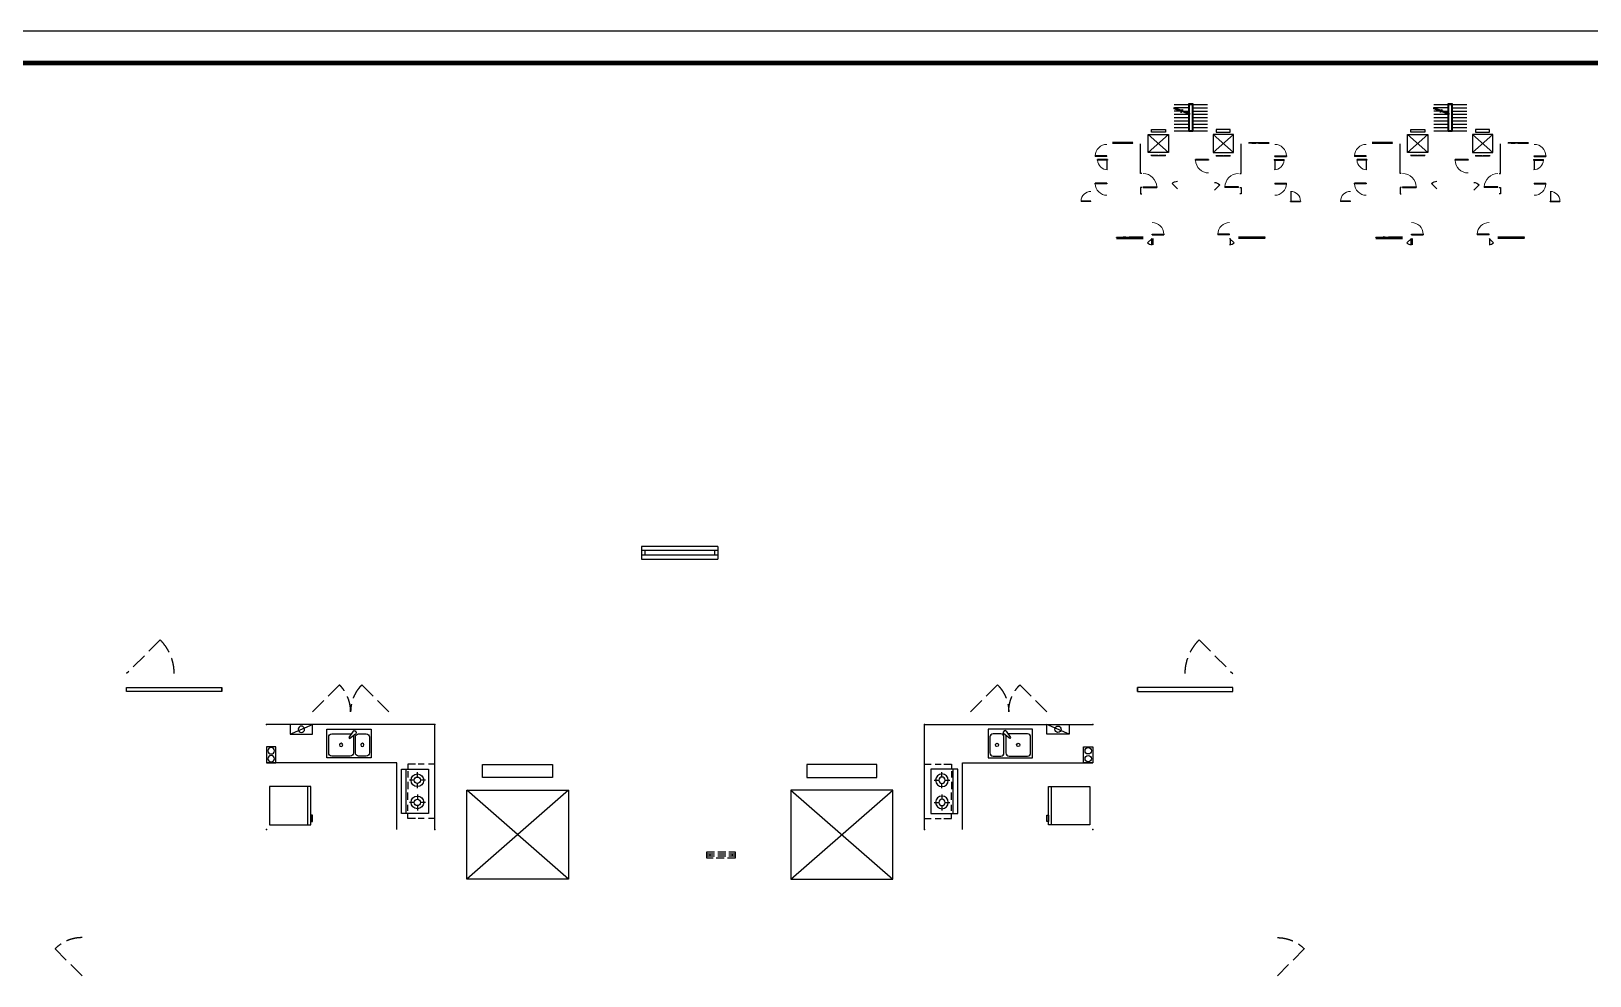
# Model space of a CAD drawing. Extents: x -624355 to 2378000, y 0 to 1700000.
# Drawn here: x 402645 to 427159, y 791775 to 806625 of the extents above; entities that cross this region are included whole.
import ezdxf
from ezdxf.enums import TextEntityAlignment as Align

# ---------------------------------------------------------------- set-up
doc = ezdxf.new("R2010")
doc.units = 0
doc.header["$LTSCALE"] = 1000
doc.header["$MEASUREMENT"] = 0
doc.linetypes.add('DASH', pattern=[0.35, 0.25, -0.1])
doc.layers.get('0').update_dxf_attribs({"linetype": 'CONTINUOUS'})
for name, color, linetype in [('AE-DOOR-INSD', 61, 'CONTINUOUS'), ('AE-ELEV-4', 251, 'CONTINUOUS'), ('AE-EQPM', 70, 'CONTINUOUS'), ('AE-EQPM-KICH', 84, 'CONTINUOUS'), ('AE-HDWR', 8, 'CONTINUOUS'), ('AE-PATN-MATE', 8, 'CONTINUOUS'), ('AE-WALL', 255, 'CONTINUOUS'), ('AE-WIND', 11, 'CONTINUOUS'), ('C-SHET-SHET', 144, 'CONTINUOUS'), ('C-XREF-INT', 7, 'CONTINUOUS'), ('PX-05-TYN-ZUO$0$PX-B-COMP-WALL-BZ-LG-SUN$0$P-太阳能', 6, 'CONTINUOUS')]:
    doc.layers.add(name, color=color, linetype=linetype)
doc.layers.add('内框', color=8, linetype='CONTINUOUS', plot=False)
doc.layers.get('C-XREF-INT').off()
doc.styles.get("Standard").update_dxf_attribs({"font": '', "width": 0.7})
doc.styles.add('黑体', font='simhei.ttf')
doc.styles.get('Standard').set_extended_font_data('SimSun')

# ---------------------------------------------------------------- blocks, each defined once
blk = doc.blocks.new('对开门冰箱')
at = {"layer": 'AE-EQPM-KICH'}
for p, q in [((75, -700), (75, -50)), ((75, -50), (675, -50)), ((675, -50), (675, -700)), ((675, -650), (75, -650)), ((675, -700), (75, -700))]:
    blk.add_line(p, q, dxfattribs=at)
blk.add_lwpolyline([(625, -700), (625, -725), (525, -725), (525, -700)], close=True, dxfattribs=at)
blk = doc.blocks.new('AX-E2-COMP-WALL$0$JB-RanQiReShuiQi')
at = {"layer": 'AE-EQPM-KICH'}
blk.add_line((-175, 75), (175, -75), dxfattribs=at)
blk.add_lwpolyline([(175, -75), (-175, -75), (-175, 75), (175, 75)], close=True, dxfattribs=at)
blk.add_circle((0, 0), 51, dxfattribs=at)
blk = doc.blocks.new('AX-E2-COMP-WALL$0$hr-rqb')
at = {"layer": 'AE-EQPM-KICH'}
blk.add_lwpolyline([(-125, -150), (-125, 0), (125, 0), (125, -150)], close=True, dxfattribs=at)
for centre in [(-62.5, -75), (62.5, -75)]:
    blk.add_circle(centre, 50, dxfattribs=at)
blk = doc.blocks.new('PX-05-TYN-ZUO$0$20170321181117')
at = {"layer": 'AE-PATN-MATE'}
h = blk.add_hatch(dxfattribs=at)
h.set_pattern_fill('CROSS', color=256, scale=60, style=0)
h.set_pattern_definition([(0, (-193867.23, 175119.19), (95.25, 95.25), [47.625, -142.875]), (90, (-193843.42, 175095.38), (-95.25, 95.25), [47.625, -142.875])])
h.paths.add_polyline_path([(350, -400), (2350, -400), (2350, -100), (350, -100)])
blk = doc.blocks.new('JB-XiDiPen-2a-Auto')
at = {"layer": 'AE-EQPM-KICH'}
for p, q in [((-320, -195), (-320, -445)), ((-150, -145), (-270, -145)), ((-94, -101, -60), (-106, -113, -60)), ((-8, -217, -60), (-104, -144, -60)), ((-100, -445), (-100, -195)), ((-70, -195), (-70, -445)), ((-63, -105, -60), (4, -205, -60)), ((270, -145), (-20, -145)), ((4, -205, -60), (-8, -217, -60)), ((320, -445), (320, -195)), ((-270, -495), (-150, -495)), ((-20, -495), (270, -495))]:
    blk.add_line(p, q, dxfattribs=at)
blk.add_lwpolyline([(350, -525), (350, -75), (-350, -75), (-350, -525)], close=True, dxfattribs=at)
for centre in [(-210, -320), (125, -320)]:
    blk.add_circle(centre, 25, dxfattribs=at)
for centre, radius, start, end in [((-270, -195), 50, 90, 180), ((-150, -195), 50, 0, 90), ((-92, -128, -60), 20.5, 133.2269, 232.6892), ((-80, -116, -60), 20.5, 33.7646, 133.2269), ((-20, -195), 50, 154.7083, 180), ((-20, -195), 50, 90, 106.9882), ((270, -195), 50, 0, 90), ((-270, -445), 50, 180, 270), ((-150, -445), 50, 270, 0), ((-20, -445), 50, 180, 270), ((270, -445), 50, 270, 0)]:
    blk.add_arc(centre, radius, start, end, dxfattribs=at)
blk = doc.blocks.new('JB-LuJv-2a-Auto')
at = {"layer": 'AE-EQPM-KICH'}
for p, q in [((-425, 0), (-425, -103)), ((-425, -167), (-425, -265)), ((-350, -525), (-350, -100)), ((-350, -100), (350, -100)), ((-175, -150), (-175, -225)), ((175, -150), (175, -225)), ((350, -100), (350, -525)), ((425, 0), (425, -103)), ((425, -167), (425, -265)), ((-425, -303), (-425, -425)), ((-425, -425), (-350, -425)), ((350, -450), (-350, -450)), ((-319, -425), (-218, -425)), ((-225, -275), (-300, -275)), ((-175, -325), (-175, -400)), ((-148, -425), (-36, -425)), ((-50, -275), (-125, -275)), ((132, -425), (18, -425)), ((50, -275), (125, -275)), ((175, -325), (175, -400)), ((305, -425), (210, -425)), ((225, -275), (300, -275)), ((425, -425), (350, -425)), ((425, -303), (425, -425)), ((350, -525), (-350, -525))]:
    blk.add_line(p, q, dxfattribs=at)
for centre, radius in [((-175, -275), 100), ((-175, -275), 50), ((175, -275), 100), ((175, -275), 50)]:
    blk.add_circle(centre, radius, dxfattribs=at)
blk = doc.blocks.new('*U126')
at = {"layer": 'AE-EQPM-KICH'}
for p, q in [((0, -1650), (0, 0)), ((0, 0), (2650, 0)), ((600, -1650), (600, -600)), ((600, -600), (2650, -600))]:
    blk.add_line(p, q, dxfattribs=at)
for p in [(0, 0), (2650, 0), (0, -1650)]:
    blk.add_point(p, dxfattribs=at)
blk.add_blockref('JB-XiDiPen-2a-Auto', (1350, 0), dxfattribs=at)
at = {"layer": 'AE-EQPM-KICH', "extrusion": (0, 0, -1), "zscale": -1, "rotation": 270}
blk.add_blockref('JB-LuJv-2a-Auto', (0, -1050), dxfattribs=at)
blk = doc.blocks.new('户型二维')
at = {"layer": 'AE-ELEV-4', "linetype": 'DASH'}
for points in [[(2300, 600), (1006, -1941)], [(3600, 100), (2306, -2441)]]:
    blk.add_lwpolyline(points, dxfattribs=at)
at = {"layer": 'AE-EQPM-KICH'}
for p in [(3700, 10700), (6350, 10700), (3700, 9050)]:
    blk.add_point(p, dxfattribs=at)
at = {"layer": 'AE-PATN-MATE', "linetype": 'DASH'}
for points in [[(2250, 11500, 0.198912), (2030, 12030), (1500, 11500)], [(800, 7350, 0.198912), (376, 7174), (800, 6750)], [(750, 6150, 0.198912), (574, 6574), (150, 6150)], [(1350, 0, 0.198912), (1570, -530), (2100, 0)], [(2300, 0, 0.198912), (2651, -849), (3500, 0)]]:
    blk.add_lwpolyline(points, format="xyb", dxfattribs=at)
at = {"layer": 'AE-PATN-MATE', "linetype": 'DASH', "elevation": 0}
for points in [[(5025, 10900, 0.198912), (4849, 11324), (4425, 10900)], [(5025, 10900, -0.198912), (5201, 11324), (5625, 10900)], [(8550, 900, 0.198912), (8770, 370), (9300, 900)]]:
    blk.add_lwpolyline(points, format="xyb", dxfattribs=at)
at = {"layer": 'AE-EQPM-KICH', "xscale": -1}
blk.add_blockref('*U126', (6350, 10700), dxfattribs=at)
for name, p, rotation in [('AX-E2-COMP-WALL$0$JB-RanQiReShuiQi', (4250, 10625), 180), ('AX-E2-COMP-WALL$0$hr-rqb', (3850, 10225), 270), ('对开门冰箱', (3700, 9800), 90)]:
    blk.add_blockref(name, p, dxfattribs=dict(at, rotation=rotation))
at = {"layer": 'PX-05-TYN-ZUO$0$PX-B-COMP-WALL-BZ-LG-SUN$0$P-太阳能', "xscale": -1}
blk.add_blockref('PX-05-TYN-ZUO$0$20170321181117', (6750, -80), dxfattribs=at)
blk = doc.blocks.new('房间功能')
at = {"color": 8}
for points in [[(21900, 11280), (23400, 11280), (23400, 11220), (21900, 11220)], [(39300, 11280), (37800, 11280), (37800, 11220), (39300, 11220)]]:
    blk.add_wipeout(points, dxfattribs=at).dxf.layer = 'AE-HDWR'
at = {"layer": 'AE-HDWR', "color": 8}
for points in [[(21900, 11280), (23400, 11280), (23400, 11220), (21900, 11220)], [(39300, 11280), (37800, 11280), (37800, 11220), (39300, 11220)]]:
    blk.add_lwpolyline(points, close=True, dxfattribs=at)
at = {"layer": 'AE-WALL'}
for points in [[(21900, 11220), (21900, 11280)], [(23400, 11220), (23400, 11280)], [(37800, 11220), (37800, 11280)], [(39300, 11220), (39300, 11280)]]:
    blk.add_lwpolyline(points, dxfattribs=at)
blk = doc.blocks.new('楼梯间窗平面')
at = {"layer": 'AE-HDWR'}
blk.add_lwpolyline([(0, 0), (1200, 0), (1200, -200), (0, -200)], close=True, dxfattribs=at)
blk.add_wipeout([(0, 0), (1200, 0), (1200, -200), (0, -200)]).dxf.layer = 'AE-HDWR'
at = {"layer": 'AE-WALL'}
for points in [[(0, 0), (0, -200)], [(1200, 0), (1200, -200)]]:
    blk.add_lwpolyline(points, dxfattribs=at)
at = {"layer": 'AE-WIND'}
for points in [[(0, 0), (1200, 0)], [(0, -65), (1200, -65)], [(0, -135), (1200, -135)], [(1200, -200), (0, -200)], [(50, -65), (50, -135)], [(1150, -65), (1150, -135)]]:
    blk.add_lwpolyline(points, dxfattribs=at)
blk = doc.blocks.new('THAPE_A1L2_inner')
at = {"layer": '内框'}
blk.add_lwpolyline([(0, 0), (1261, 0), (1261, 594), (0, 594)], close=True, dxfattribs=at)
at = {"layer": '内框', "const_width": 1.4}
blk.add_lwpolyline([(25, 584), (25, 10), (1251, 10), (1251, 584)], close=True, dxfattribs=at)
at = {"layer": '内框', "style": '黑体', "width": 0.8}
blk.add_attdef('内框名称', (58.89, 599.29), '', height=8, dxfattribs=at)
blk = doc.blocks.new('201311_THAPE_A1L2')
blk.add_lwpolyline([(0, 0), (1261, 0), (1261, 594), (0, 594)], close=True)
at = {"const_width": 1.4}
blk.add_lwpolyline([(25, 584), (25, 10), (1251, 10), (1251, 584)], close=True, dxfattribs=at)
blk.add_attdef('作废标记', text='', height=400).set_placement((658, 330.5), align=Align.MIDDLE_CENTER)
blk = doc.blocks.new('DT')
at = {"layer": 'AE-EQPM'}
for p, q in [((357854, 341547), (357854, 341747)), ((357854, 341747), (358954, 341747)), ((358954, 341747), (358954, 341547)), ((358954, 341547), (357854, 341547)), ((357604, 339947), (357604, 341347)), ((357604, 341347), (359204, 341347)), ((359204, 341347), (357604, 339947)), ((359204, 339947), (357604, 341347)), ((359204, 341347), (359204, 339947)), ((359204, 339947), (357604, 339947))]:
    blk.add_line(p, q, dxfattribs=at)
blk = doc.blocks.new('核心筒二维')
at = {"layer": 'AE-WIND', "linetype": 'DASH', "ltscale": 0.5}
blk.add_lwpolyline([(4025, -1400), (4475, -1400), (4475, -1500), (4025, -1500)], close=True, dxfattribs=at)
for points in [[(4025, -1435), (4475, -1435)], [(4025, -1465), (4475, -1465)], [(4075, -1435), (4075, -1465)], [(4425, -1435), (4425, -1465)]]:
    blk.add_lwpolyline(points, dxfattribs=at)
blk.add_blockref('DT', (-357354, -341777))
at = {"xscale": -1}
blk.add_blockref('DT', (364554, -341777), dxfattribs=at)
blk = doc.blocks.new('$DORLIB2D$00000127')
at = {"color": 0}
for points in [[(-0.53, 0.79), (-0.53, 0.69)], [(-0.03, 0.79), (-0.53, 0.79)], [(-0.03, 0.69), (-0.53, 0.69)], [(0.5, 0.5), (-0.5, 0.5)], [(-0.03, 0.79), (-0.03, 0.69)], [(0.53, 0.79), (0.03, 0.79)], [(0.03, 0.79), (0.03, 0.69)], [(0.53, 0.69), (0.03, 0.69)], [(0.53, 0.79), (0.53, 0.69)]]:
    blk.add_lwpolyline(points, dxfattribs=at)
blk = doc.blocks.new('保温示意图门')
at = {"layer": 'AE-DOOR-INSD', "color": 8}
for p, q in [((6750, 7470), (6750, 8870)), ((6750, 8870), (8350, 8870)), ((8350, 8870), (6750, 7470)), ((8350, 7470), (6750, 8870)), ((7000, 9070), (7000, 9270)), ((7000, 9270), (8100, 9270)), ((8100, 9070), (7000, 9070)), ((8100, 9270), (8100, 9070)), ((8350, 8870), (8350, 7470)), ((11850, 8870), (11850, 7470)), ((13450, 8870), (11850, 8870)), ((11850, 8870), (13450, 7470)), ((11850, 7470), (13450, 8870)), ((12100, 9270), (12100, 9070)), ((13200, 9270), (12100, 9270)), ((12100, 9070), (13200, 9070)), ((13200, 9070), (13200, 9270)), ((13450, 7470), (13450, 8870)), ((27150, 7470), (27150, 8870)), ((27150, 8870), (28750, 8870)), ((28750, 8870), (27150, 7470)), ((28750, 7470), (27150, 8870)), ((27400, 9070), (27400, 9270)), ((27400, 9270), (28500, 9270)), ((28500, 9070), (27400, 9070)), ((28500, 9270), (28500, 9070)), ((28750, 8870), (28750, 7470)), ((32250, 8870), (32250, 7470)), ((33850, 8870), (32250, 8870)), ((32250, 8870), (33850, 7470)), ((32250, 7470), (33850, 8870)), ((32500, 9270), (32500, 9070)), ((33600, 9270), (32500, 9270)), ((32500, 9070), (33600, 9070)), ((33600, 9070), (33600, 9270)), ((33850, 7470), (33850, 8870)), ((5550, 8250), (3950, 8250)), ((6150, 5800), (6150, 8150)), ((8350, 7470), (6750, 7470)), ((11850, 7470), (13450, 7470)), ((14050, 5800), (14050, 8150)), ((14650, 8250), (16250, 8250)), ((25950, 8250), (24350, 8250)), ((26550, 5800), (26550, 8150)), ((28750, 7470), (27150, 7470)), ((32250, 7470), (33850, 7470)), ((34450, 5800), (34450, 8150)), ((35050, 8250), (36650, 8250)), ((3500, 6900), (3500, 6100)), ((10476, 6848), (10476, 6900)), ((11500, 6900), (10476, 6900)), ((11500, 6848), (10476, 6848)), ((11500, 6900), (11500, 6848)), ((16700, 6900), (16700, 6100)), ((23900, 6900), (23900, 6100)), ((30876, 6848), (30876, 6900)), ((31900, 6900), (30876, 6900)), ((31900, 6848), (30876, 6848)), ((31900, 6900), (31900, 6848)), ((37100, 6900), (37100, 6100)), ((6250, 5800), (6150, 5800)), ((13950, 5800), (14050, 5800)), ((26650, 5800), (26550, 5800)), ((34350, 5800), (34450, 5800)), ((6250, 4700), (6150, 4700)), ((6150, 4700), (6150, 4200)), ((6150, 4200), (6250, 4200)), ((13950, 4700), (14050, 4700)), ((14050, 4200), (13950, 4200)), ((14050, 4700), (14050, 4200)), ((18000, 3600), (18000, 4400)), ((26650, 4700), (26550, 4700)), ((26550, 4700), (26550, 4200)), ((26550, 4200), (26650, 4200)), ((34350, 4700), (34450, 4700)), ((34450, 4200), (34350, 4200)), ((34450, 4700), (34450, 4200)), ((38400, 3600), (38400, 4400)), ((4250, 700), (6350, 700)), ((7000, 700), (7000, 200)), ((7100, 700), (7100, 200)), ((13200, 700), (13200, 200)), ((15950, 700), (13850, 700)), ((24650, 700), (26750, 700)), ((27400, 700), (27400, 200)), ((27500, 700), (27500, 200)), ((33600, 700), (33600, 200)), ((36350, 700), (34250, 700))]:
    blk.add_line(p, q, dxfattribs=at)
at = {"layer": 'AE-DOOR-INSD', "color": 8, "linetype": 'Continuous'}
for p, q in [((3950, 8188), (3950, 8200)), ((3950, 8200), (4781, 8200)), ((4781, 8188), (3950, 8188)), ((4190, 8213), (4510, 8213)), ((4379, 8220), (4379, 8213)), ((4510, 8213), (4379, 8220)), ((4712, 8213), (4712, 8200)), ((5550, 8213), (4712, 8213)), ((4712, 8200), (5550, 8200)), ((4781, 8200), (4781, 8188)), ((4990, 8188), (5121, 8180)), ((5310, 8188), (4990, 8188)), ((5121, 8180), (5121, 8188)), ((5550, 8200), (5550, 8213)), ((14650, 8200), (14650, 8213)), ((14650, 8213), (15488, 8213)), ((15488, 8200), (14650, 8200)), ((14890, 8188), (15210, 8188)), ((15079, 8180), (15079, 8188)), ((15210, 8188), (15079, 8180)), ((15419, 8200), (15419, 8188)), ((16250, 8200), (15419, 8200)), ((15419, 8188), (16250, 8188)), ((15488, 8213), (15488, 8200)), ((15690, 8213), (15821, 8220)), ((16010, 8213), (15690, 8213)), ((15821, 8220), (15821, 8213)), ((16250, 8188), (16250, 8200)), ((24350, 8188), (24350, 8200)), ((24350, 8200), (25181, 8200)), ((25181, 8188), (24350, 8188)), ((24590, 8213), (24910, 8213)), ((24779, 8220), (24779, 8213)), ((24910, 8213), (24779, 8220)), ((25112, 8213), (25112, 8200)), ((25950, 8213), (25112, 8213)), ((25112, 8200), (25950, 8200)), ((25181, 8200), (25181, 8188)), ((25390, 8188), (25521, 8180)), ((25710, 8188), (25390, 8188)), ((25521, 8180), (25521, 8188)), ((25950, 8200), (25950, 8213)), ((35050, 8200), (35050, 8213)), ((35050, 8213), (35888, 8213)), ((35888, 8200), (35050, 8200)), ((35290, 8188), (35610, 8188)), ((35479, 8180), (35479, 8188)), ((35610, 8188), (35479, 8180)), ((35819, 8200), (35819, 8188)), ((36650, 8200), (35819, 8200)), ((35819, 8188), (36650, 8188)), ((35888, 8213), (35888, 8200)), ((36090, 8213), (36221, 8220)), ((36410, 8213), (36090, 8213)), ((36221, 8220), (36221, 8213)), ((36650, 8188), (36650, 8200)), ((4250, 787), (4250, 800)), ((4250, 800), (5340, 800)), ((5340, 787), (4250, 787)), ((4565, 812), (4985, 812)), ((4813, 820), (4813, 812)), ((4985, 812), (4813, 820)), ((5250, 812), (5250, 800)), ((6350, 812), (5250, 812)), ((5250, 800), (6350, 800)), ((5340, 800), (5340, 787)), ((5615, 787), (5787, 780)), ((6035, 787), (5615, 787)), ((5787, 780), (5787, 787)), ((6350, 800), (6350, 812)), ((13850, 800), (13850, 812)), ((13850, 812), (14950, 812)), ((14950, 800), (13850, 800)), ((14165, 787), (14585, 787)), ((14413, 780), (14413, 787)), ((14585, 787), (14413, 780)), ((14860, 800), (14860, 787)), ((15950, 800), (14860, 800)), ((14860, 787), (15950, 787)), ((14950, 812), (14950, 800)), ((15215, 812), (15387, 820)), ((15635, 812), (15215, 812)), ((15387, 820), (15387, 812)), ((15950, 787), (15950, 800)), ((24650, 787), (24650, 800)), ((24650, 800), (25740, 800)), ((25740, 787), (24650, 787)), ((24965, 812), (25385, 812)), ((25213, 820), (25213, 812)), ((25385, 812), (25213, 820)), ((25650, 812), (25650, 800)), ((26750, 812), (25650, 812)), ((25650, 800), (26750, 800)), ((25740, 800), (25740, 787)), ((26015, 787), (26187, 780)), ((26435, 787), (26015, 787)), ((26187, 780), (26187, 787)), ((26750, 800), (26750, 812)), ((34250, 800), (34250, 812)), ((34250, 812), (35350, 812)), ((35350, 800), (34250, 800)), ((34565, 787), (34985, 787)), ((34813, 780), (34813, 787)), ((34985, 787), (34813, 780)), ((35260, 800), (35260, 787)), ((36350, 800), (35260, 800)), ((35260, 787), (36350, 787)), ((35350, 812), (35350, 800)), ((35615, 812), (35787, 820)), ((36035, 812), (35615, 812)), ((35787, 820), (35787, 812)), ((36350, 787), (36350, 800))]:
    blk.add_line(p, q, dxfattribs=at)
at = {"layer": 'AE-DOOR-INSD', "color": 8, "extrusion": (0, 0, -1)}
for p, q in [((2574, 7198), (2574, 7150)), ((3500, 7198), (2574, 7198)), ((3500, 7150), (2574, 7150)), ((2770, 6860), (2770, 6900)), ((3550, 6900), (2770, 6900)), ((3550, 6860), (2770, 6860)), ((3500, 7150), (3500, 7198)), ((3550, 6900), (3550, 6860)), ((16650, 6900), (16650, 6860)), ((16650, 6900), (17430, 6900)), ((16650, 6860), (17430, 6860)), ((16700, 7150), (16700, 7198)), ((16700, 7198), (17626, 7198)), ((16700, 7150), (17626, 7150)), ((17430, 6860), (17430, 6900)), ((17626, 7198), (17626, 7150)), ((22974, 7198), (22974, 7150)), ((23900, 7198), (22974, 7198)), ((23900, 7150), (22974, 7150)), ((23170, 6860), (23170, 6900)), ((23950, 6900), (23170, 6900)), ((23950, 6860), (23170, 6860)), ((23900, 7150), (23900, 7198)), ((23950, 6900), (23950, 6860)), ((37050, 6900), (37050, 6860)), ((37050, 6900), (37830, 6900)), ((37050, 6860), (37830, 6860)), ((37100, 7150), (37100, 7198)), ((37100, 7198), (38026, 7198)), ((37100, 7150), (38026, 7150)), ((37830, 6860), (37830, 6900)), ((38026, 7198), (38026, 7150)), ((2574, 5003), (2574, 5050)), ((3500, 5050), (2574, 5050)), ((3500, 5003), (2574, 5003)), ((3500, 5050), (3500, 5003)), ((9057, 4597), (8633, 5022)), ((11950, 4500), (12374, 4924)), ((16700, 5050), (16700, 5003)), ((16700, 5050), (17626, 5050)), ((16700, 5003), (17626, 5003)), ((17626, 5003), (17626, 5050)), ((22974, 5003), (22974, 5050)), ((23900, 5050), (22974, 5050)), ((23900, 5003), (22974, 5003)), ((23900, 5050), (23900, 5003)), ((29457, 4597), (29033, 5022)), ((32350, 4500), (32774, 4924)), ((37100, 5050), (37100, 5003)), ((37100, 5050), (38026, 5050)), ((37100, 5003), (38026, 5003)), ((38026, 5003), (38026, 5050)), ((6350, 4700), (6350, 4755)), ((6350, 4755), (7422, 4755)), ((6350, 4700), (7422, 4700)), ((7422, 4755), (7422, 4700)), ((12777, 4755), (12777, 4700)), ((13850, 4755), (12777, 4755)), ((13850, 4700), (12777, 4700)), ((13850, 4700), (13850, 4755)), ((26750, 4700), (26750, 4755)), ((26750, 4755), (27822, 4755)), ((26750, 4700), (27822, 4700)), ((27822, 4755), (27822, 4700)), ((33177, 4755), (33177, 4700)), ((34250, 4755), (33177, 4755)), ((34250, 4700), (33177, 4700)), ((34250, 4700), (34250, 4755)), ((1470, 3640), (1470, 3600)), ((2250, 3640), (1470, 3640)), ((2250, 3600), (1470, 3600)), ((2250, 3600), (2250, 3640)), ((17950, 3600), (17950, 3640)), ((17950, 3640), (18730, 3640)), ((17950, 3600), (18730, 3600)), ((18730, 3640), (18730, 3600)), ((21870, 3640), (21870, 3600)), ((22650, 3640), (21870, 3640)), ((22650, 3600), (21870, 3600)), ((22650, 3600), (22650, 3640)), ((38350, 3600), (38350, 3640)), ((38350, 3640), (39130, 3640)), ((38350, 3600), (39130, 3600)), ((39130, 3640), (39130, 3600)), ((7050, 700), (6696, 346)), ((7050, 1000), (7050, 1048)), ((7050, 1048), (7976, 1048)), ((7050, 1000), (7976, 1000)), ((7976, 1048), (7976, 1000)), ((12224, 1048), (12224, 1000)), ((13150, 1048), (12224, 1048)), ((13150, 1000), (12224, 1000)), ((13150, 1000), (13150, 1048)), ((13150, 700), (13504, 346)), ((27450, 700), (27096, 346)), ((27450, 1000), (27450, 1048)), ((27450, 1048), (28376, 1048)), ((27450, 1000), (28376, 1000)), ((28376, 1048), (28376, 1000)), ((32624, 1048), (32624, 1000)), ((33550, 1048), (32624, 1048)), ((33550, 1000), (32624, 1000)), ((33550, 1000), (33550, 1048)), ((33550, 700), (33904, 346))]:
    blk.add_line(p, q, dxfattribs=at)
at = {"layer": 'AE-DOOR-INSD', "color": 8, "lineweight": 13, "extrusion": (0, 0, -1)}
for centre, radius, start, end in [((-3500, 7174), 926, 1.46928, 90), ((-16700, 7174), 926, 90, 178.53072), ((-23900, 7174), 926, 1.46928, 90), ((-37100, 7174), 926, 90, 178.53072), ((-3550, 6880), 780, 270, 358.53072), ((-16650, 6880), 780, 181.46928, 270), ((-23950, 6880), 780, 270, 358.53072), ((-37050, 6880), 780, 181.46928, 270), ((-3500, 5026), 926, 270, 358.53072), ((-6350, 4728), 1072, 90, 178.53072), ((-13850, 4728), 1072, 1.46928, 90), ((-16700, 5026), 926, 181.46928, 270), ((-23900, 5026), 926, 270, 358.53072), ((-26750, 4728), 1072, 90, 178.53072), ((-34250, 4728), 1072, 1.46928, 90), ((-37100, 5026), 926, 181.46928, 270), ((-2250, 3620), 780, 1.46928, 90), ((-17950, 3620), 780, 90, 178.53072), ((-22650, 3620), 780, 1.46928, 90), ((-38350, 3620), 780, 90, 178.53072), ((-7050, 1024), 926, 90, 178.53072), ((-13150, 1024), 926, 1.46928, 90), ((-27450, 1024), 926, 90, 178.53072), ((-33550, 1024), 926, 1.46928, 90)]:
    blk.add_arc(centre, radius, start, end, dxfattribs=at)
at = {"layer": 'AE-DOOR-INSD', "color": 8, "lineweight": 13}
for centre in [(11500, 6874), (31900, 6874)]:
    blk.add_arc(centre, 1024, 181.46928, 270, dxfattribs=at)
at = {"layer": 'AE-DOOR-INSD', "color": 8, "extrusion": (0, 0, -1)}
for centre, radius, start, end in [((-9057, 4597), 600, 45, 90), ((-11950, 4500), 600, 90, 135), ((-29457, 4597), 600, 45, 90), ((-32350, 4500), 600, 90, 135), ((-7050, 700), 500, 270, 315), ((-13150, 700), 500, 225, 270), ((-27450, 700), 500, 270, 315), ((-33550, 700), 500, 225, 270)]:
    blk.add_arc(centre, radius, start, end, dxfattribs=at)
at = {"layer": 'AE-DOOR-INSD', "color": 8, "yscale": 60, "zscale": 1100}
for p, xscale in [((7550, 7170), 1100), ((12650, 7170), -1100), ((27950, 7170), 1100), ((33050, 7170), -1100)]:
    blk.add_blockref('$DORLIB2D$00000127', p, dxfattribs=dict(at, xscale=xscale))
blk = doc.blocks.new('保温示意图门-标准层')
at = {"layer": 'C-XREF-INT'}
blk.add_blockref('保温示意图门', (0, 0), dxfattribs=at)
blk = doc.blocks.new('保温示意图标准层楼梯')
at = {"layer": 'AE-ELEV-4', "color": 8}
for points in [[(2000, -3340, 0, 0, 0), (2000, -740, 0, 0, 0), (600, -740, 0, 0, 0), (600, -1274, 100, 0, 0), (600, -1624, 0, 0, 0)], [(600, -3340, 0, 0, 0), (600, -2286, 100, 0, 0), (600, -1936, 0, 0, 0)]]:
    blk.add_lwpolyline(points, format="xyseb", dxfattribs=at)
for points in [[(1140, -1927), (1140, -1200), (1460, -1200), (1460, -3398), (1140, -3398), (1140, -2040)], [(0, -1260), (1140, -1260)], [(463, -1780), (0, -1780)], [(0, -2040), (1177, -2040)], [(0, -2300), (1140, -2300)], [(1140, -1520), (23, -1520)], [(737, -1780), (1140, -1780)], [(1200, -1948), (1200, -1260), (1400, -1260), (1400, -3338), (1200, -3338), (1200, -2048)], [(1460, -1260), (2600, -1260)], [(1460, -1520), (2600, -1520)], [(1460, -1780), (2600, -1780)], [(1460, -2040), (2600, -2040)], [(1460, -2300), (2600, -2300)], [(0, -2560), (1140, -2560)], [(0, -2820), (1140, -2820)], [(0, -3080), (1140, -3080)], [(0, -3340), (1140, -3340)], [(1460, -2560), (2600, -2560)], [(1460, -2820), (2600, -2820)], [(1460, -3080), (2600, -3080)], [(1460, -3340), (2600, -3340)]]:
    blk.add_lwpolyline(points, dxfattribs=at)
blk.add_lwpolyline([(0, -1512), (572, -1720), (559, -1800), (641, -1660), (628, -1740), (1200, -1948), (1200, -2048), (596, -1829), (609, -1748), (526, -1888), (540, -1808), (0, -1612)], close=True, dxfattribs=at)

msp = doc.modelspace()

# ---------------------------------------------------------------- block references
at = {"layer": 'C-XREF-INT', "color": 8, "xscale": 0.2, "yscale": 0.2, "zscale": 0.2}
for p in [(420624, 805726), (424704, 805726)]:
    msp.add_blockref('保温示意图标准层楼梯', p, dxfattribs=at)
at = {"layer": 'C-XREF-INT', "xscale": 0.2, "yscale": 0.2, "zscale": 0.2}
msp.add_blockref('保温示意图门-标准层', (418864, 803226), dxfattribs=at)
at = {"layer": 'C-XREF-INT', "xscale": -1}
for name, p in [('楼梯间窗平面', (413445, 798525)), ('户型二维', (423045, 785025, 0))]:
    msp.add_blockref(name, p, dxfattribs=at)
at = {"layer": 'C-XREF-INT'}
msp.add_blockref('户型二维', (402645, 785025, 0), dxfattribs=at)

# ---------------------------------------------------------------- next in the draw order: block references
msp.add_blockref('房间功能', (382245, 785025), dxfattribs=at)

# ---------------------------------------------------------------- next in the draw order: block references
at = {"layer": 'C-SHET-SHET', "xscale": 50, "yscale": 50, "zscale": 50}
msp.add_blockref('201311_THAPE_A1L2', (375645, 776925), dxfattribs=at)
at = {"layer": 'C-XREF-INT'}
msp.add_blockref('核心筒二维', (409245, 795125), dxfattribs=at)
at = {"layer": '内框', "xscale": 50, "yscale": 50, "zscale": 50}
msp.add_blockref('THAPE_A1L2_inner', (375645, 776925, 0), dxfattribs=at)

doc.saveas('drawing.dxf')
